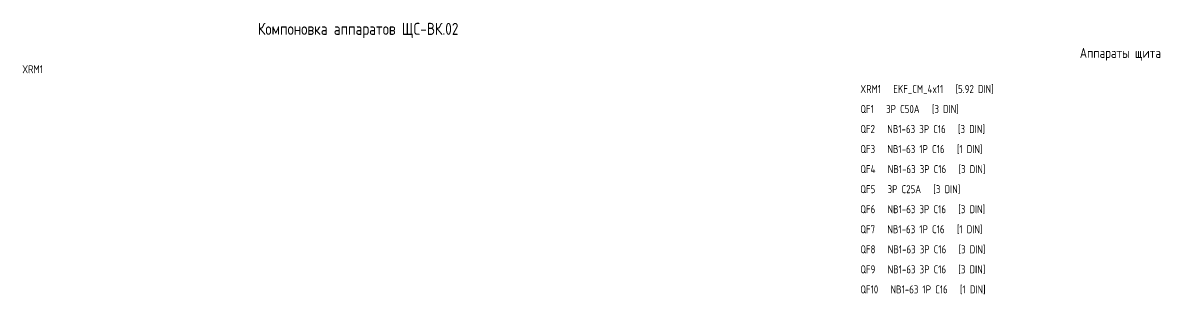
# Model space of a CAD drawing. Header units: millimetres. Extents: x -205 to 4435, y 0 to 4374.
# Drawn here: x 3423 to 3992, y 4238 to 4374 of the extents above; entities that cross this region are included whole.
import ezdxf
from ezdxf.enums import TextEntityAlignment as Align

# ---------------------------------------------------------------- set-up
doc = ezdxf.new("R2010")
doc.units = ezdxf.units.MM
doc.layers.add('CP_TEXT', color=7, linetype='Continuous')
doc.styles.add('CP_GOST', font='GOST2304A_0.ttf')

msp = doc.modelspace()

# ---------------------------------------------------------------- texts
at = {"layer": 'CP_TEXT', "style": 'CP_GOST'}
for s, height, p in [('Компоновка аппаратов ЩC-ВК.02', 6, (3590.78, 4370.72)), ('Аппараты щита', 5, (3971.78, 4358.72)), ('XRM1', 4, (3428.03, 4350.57))]:
    msp.add_text(s, height=height, dxfattribs=at).set_placement(p, align=Align.MIDDLE_CENTER)
for s, p in [('XRM1   EKF_CM_4x11   [5.92 DIN]', (3841.78, 4338.72)), ('QF1   3P C50А   [3 DIN]', (3841.78, 4328.72)), ('QF2   NB1-63 3P C16   [3 DIN]', (3841.78, 4318.72)), ('QF3   NB1-63 1P C16   [1 DIN]', (3841.78, 4308.72)), ('QF4   NB1-63 3P C16   [3 DIN]', (3841.78, 4298.72)), ('QF5   3P C25А   [3 DIN]', (3841.78, 4288.72)), ('QF6   NB1-63 3P C16   [3 DIN]', (3841.78, 4278.72)), ('QF7   NB1-63 1P C16   [1 DIN]', (3841.78, 4268.72)), ('QF8   NB1-63 3P C16   [3 DIN]', (3841.78, 4258.72)), ('QF9   NB1-63 3P C16   [3 DIN]', (3841.78, 4248.72)), ('QF10   NB1-63 1P C16   [1 DIN]', (3841.78, 4238.72))]:
    msp.add_text(s, height=4, dxfattribs=at).set_placement(p)

doc.saveas('drawing.dxf')
